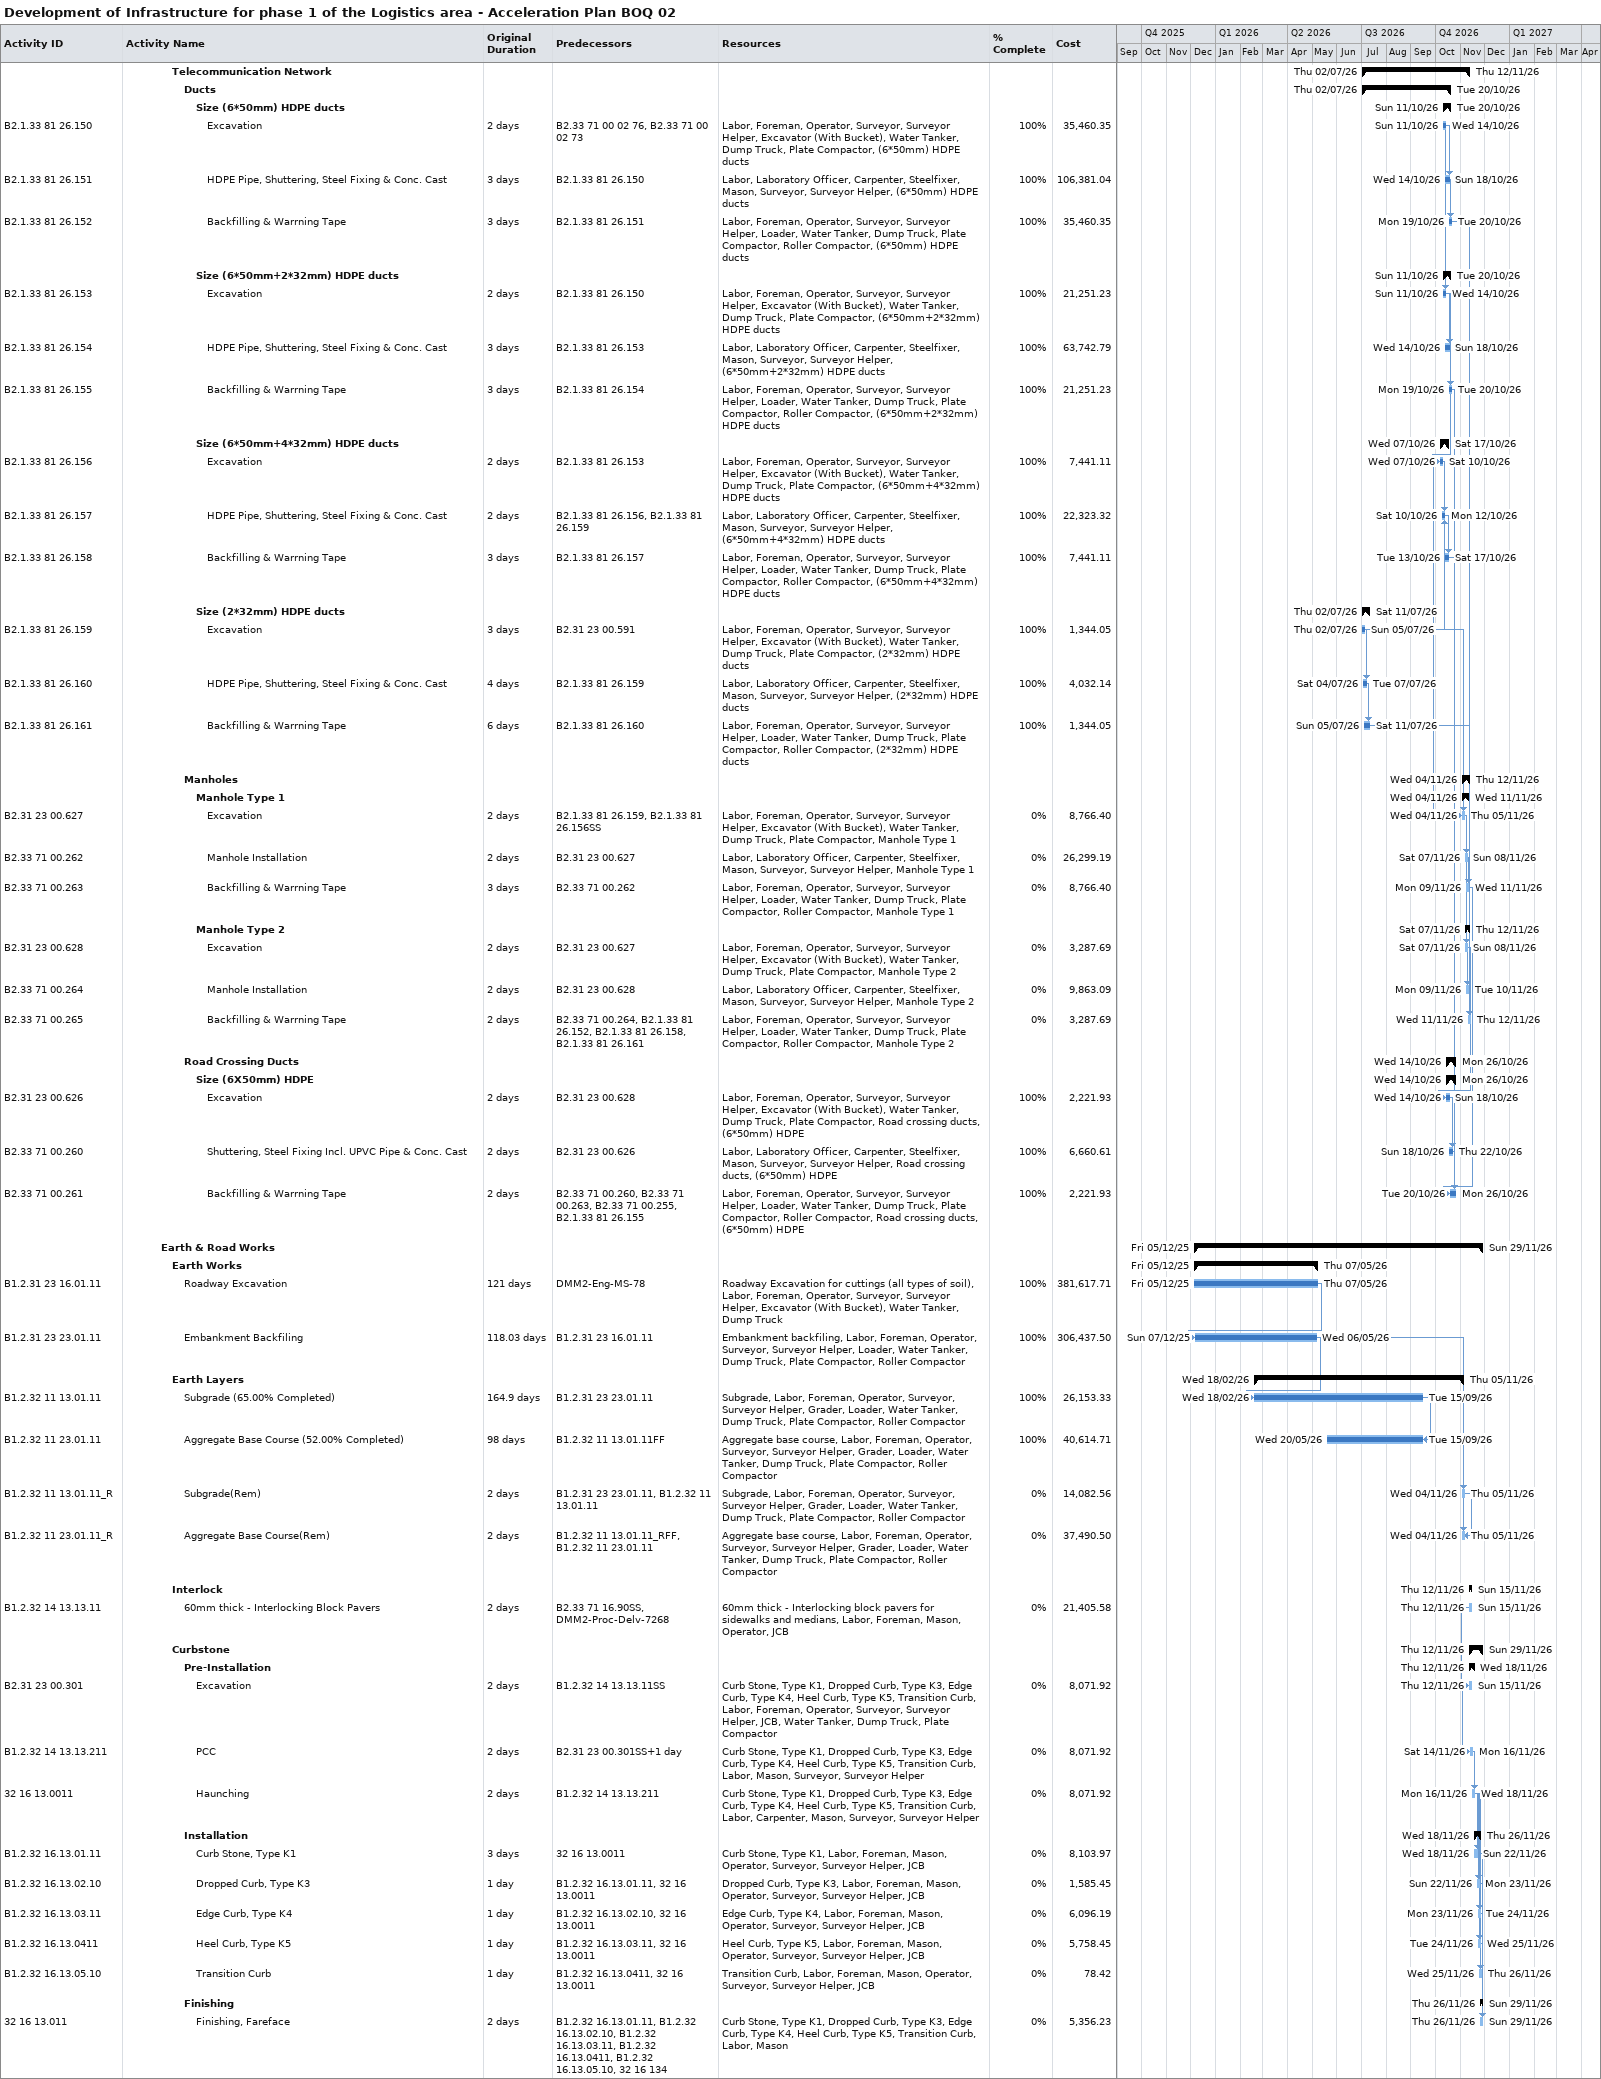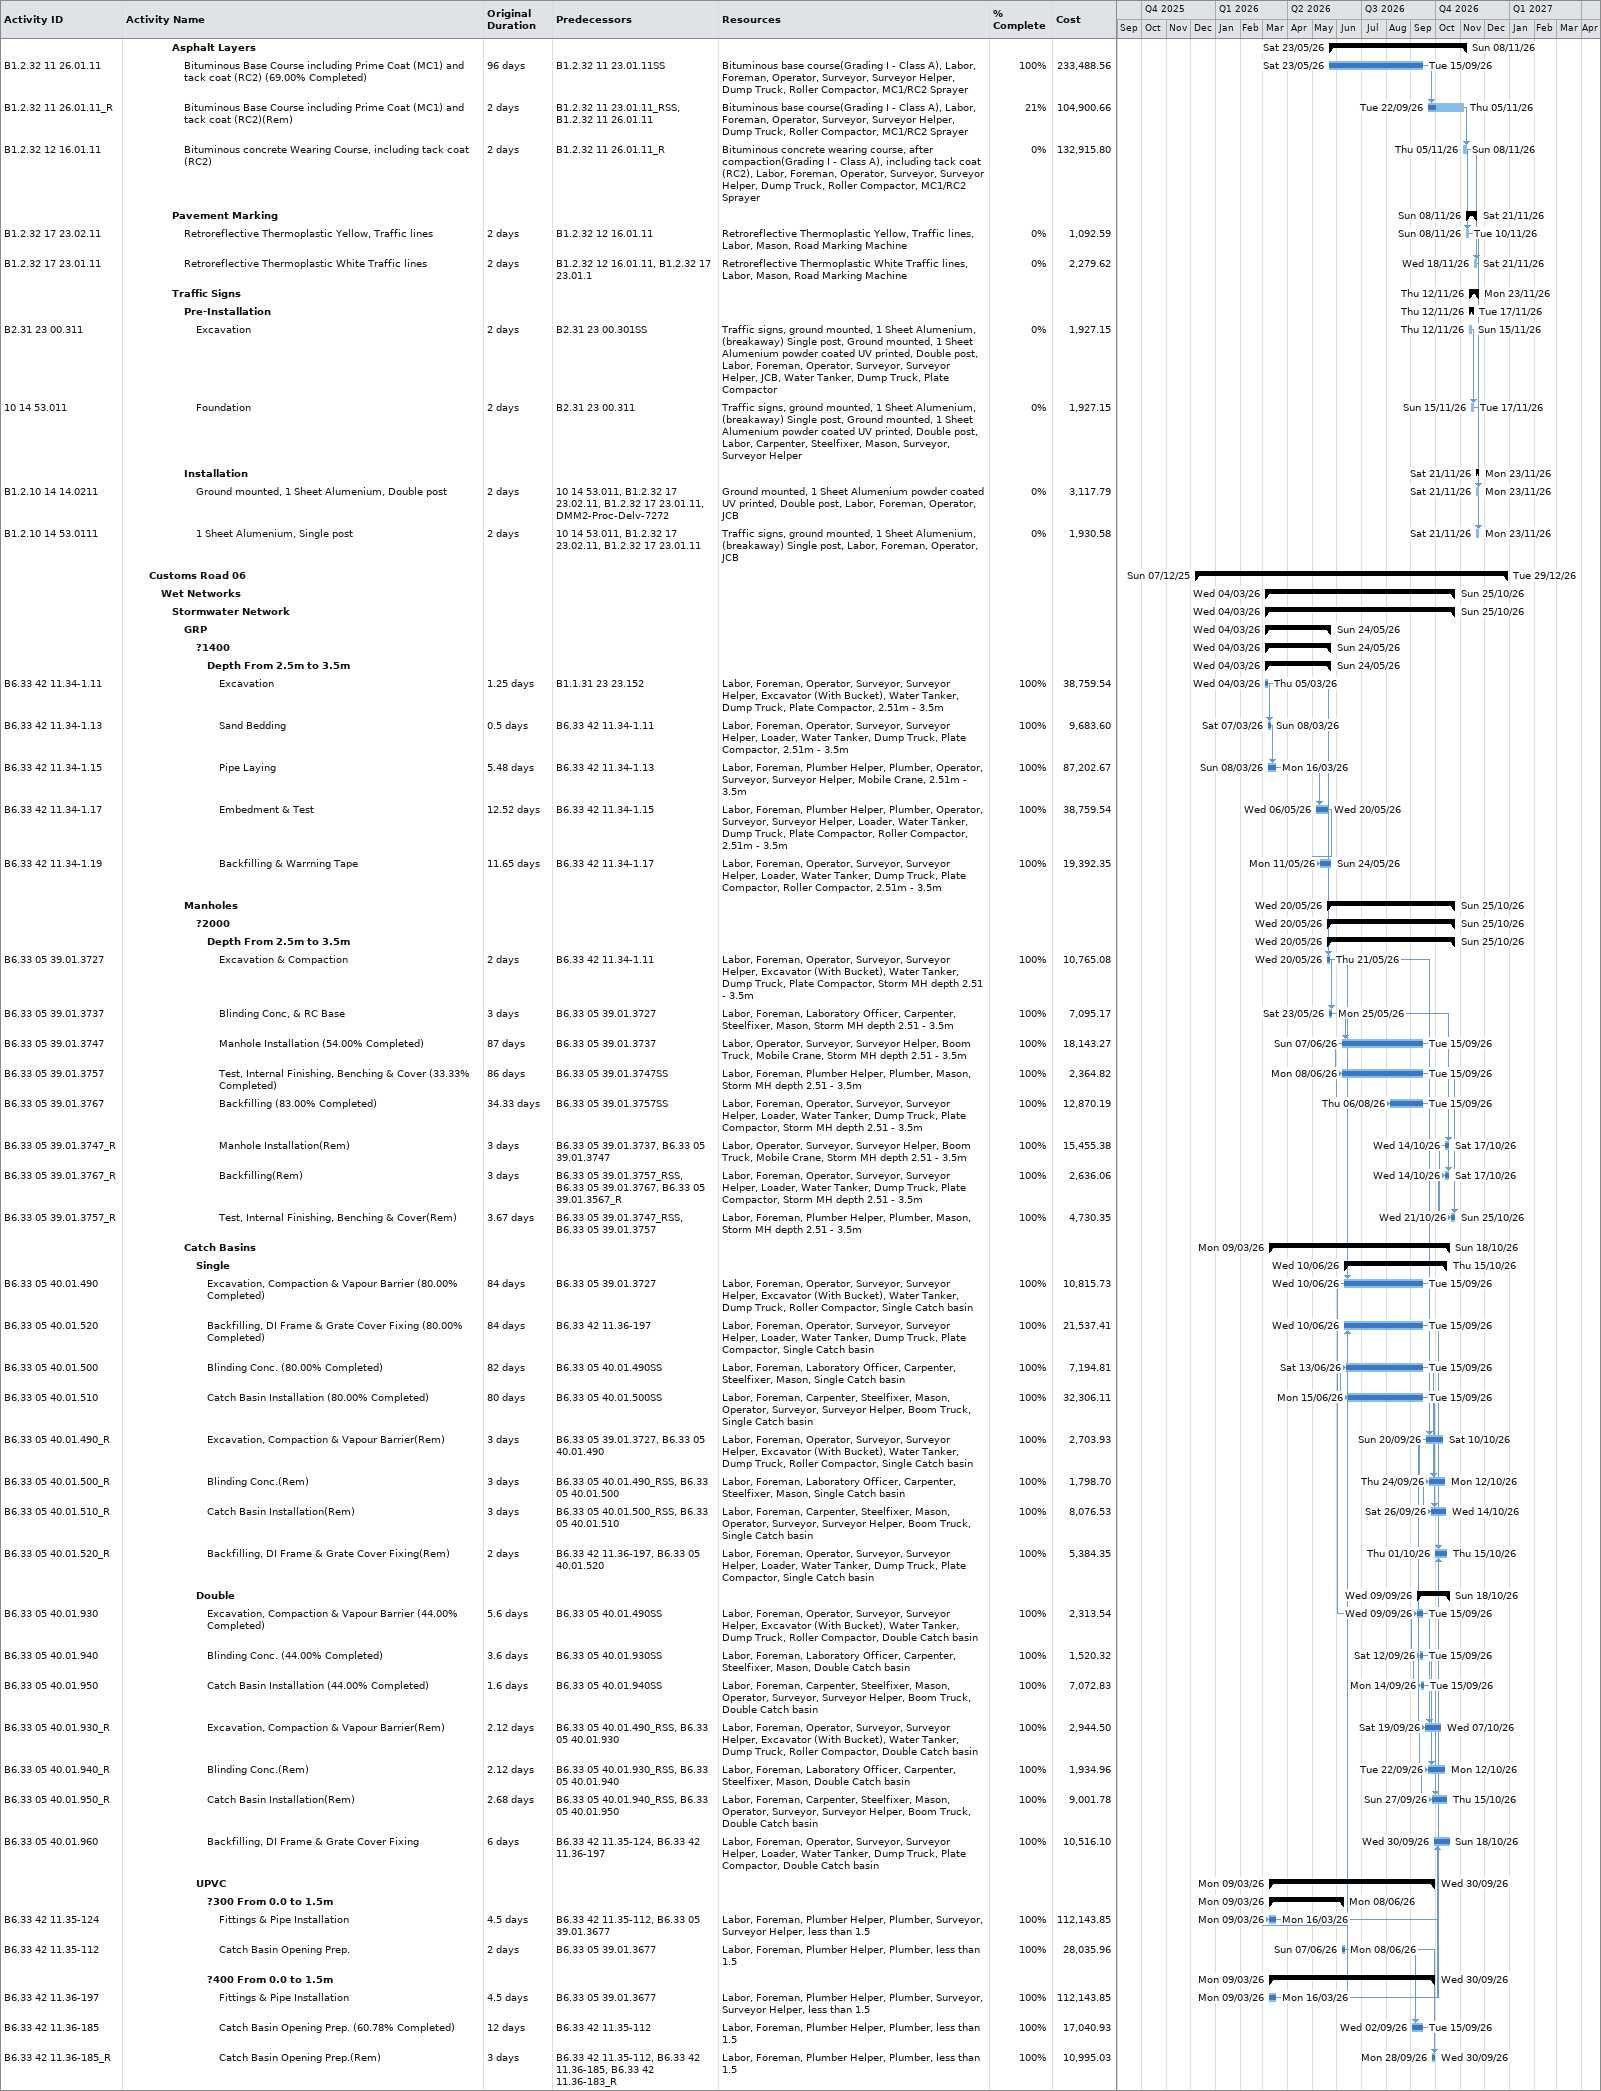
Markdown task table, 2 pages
Development of Infrastructure for phase 1 of the Logistics area - Acceleration Plan BOQ 02

| ID | Level | Task | Original duration | Start | Finish | Predecessors | Resources | % complete | Cost |
|---|---|---|---|---|---|---|---|---|---|
|  | 5 | **Telecommunication Network** |  | 2026-07-02 | 2026-11-12 |  |  |  |  |
|  | 6 | **Ducts** |  | 2026-07-02 | 2026-10-20 |  |  |  |  |
|  | 7 | **Size (6*50mm) HDPE ducts** |  | 2026-10-11 | 2026-10-20 |  |  |  |  |
| B2.1.33 81 26.150 | 8 | Excavation | 2d | 2026-10-11 | 2026-10-14 | B2.33 71 00 02 76, B2.33 71 00 02 73 | Labor, Foreman, Operator, Surveyor, Surveyor Helper, Excavator (With Bucket), Water Tanker, Dump Truck, Plate Compactor, (6*50mm) HDPE ducts | 100 | 35460.35 |
| B2.1.33 81 26.151 | 8 | HDPE Pipe, Shuttering, Steel Fixing & Conc. Cast | 3d | 2026-10-14 | 2026-10-18 | B2.1.33 81 26.150 | Labor, Laboratory Officer, Carpenter, Steelfixer, Mason, Surveyor, Surveyor Helper, (6*50mm) HDPE ducts | 100 | 106381.04 |
| B2.1.33 81 26.152 | 8 | Backfilling & Warrning Tape | 3d | 2026-10-19 | 2026-10-20 | B2.1.33 81 26.151 | Labor, Foreman, Operator, Surveyor, Surveyor Helper, Loader, Water Tanker, Dump Truck, Plate Compactor, Roller Compactor, (6*50mm) HDPE ducts | 100 | 35460.35 |
|  | 7 | **Size (6*50mm+2*32mm) HDPE ducts** |  | 2026-10-11 | 2026-10-20 |  |  |  |  |
| B2.1.33 81 26.153 | 8 | Excavation | 2d | 2026-10-11 | 2026-10-14 | B2.1.33 81 26.150 | Labor, Foreman, Operator, Surveyor, Surveyor Helper, Excavator (With Bucket), Water Tanker, Dump Truck, Plate Compactor, (6*50mm+2*32mm) HDPE ducts | 100 | 21251.23 |
| B2.1.33 81 26.154 | 8 | HDPE Pipe, Shuttering, Steel Fixing & Conc. Cast | 3d | 2026-10-14 | 2026-10-18 | B2.1.33 81 26.153 | Labor, Laboratory Officer, Carpenter, Steelfixer, Mason, Surveyor, Surveyor Helper, (6*50mm+2*32mm) HDPE ducts | 100 | 63742.79 |
| B2.1.33 81 26.155 | 8 | Backfilling & Warrning Tape | 3d | 2026-10-19 | 2026-10-20 | B2.1.33 81 26.154 | Labor, Foreman, Operator, Surveyor, Surveyor Helper, Loader, Water Tanker, Dump Truck, Plate Compactor, Roller Compactor, (6*50mm+2*32mm) HDPE ducts | 100 | 21251.23 |
|  | 7 | **Size (6*50mm+4*32mm) HDPE ducts** |  | 2026-10-07 | 2026-10-17 |  |  |  |  |
| B2.1.33 81 26.156 | 8 | Excavation | 2d | 2026-10-07 | 2026-10-10 | B2.1.33 81 26.153 | Labor, Foreman, Operator, Surveyor, Surveyor Helper, Excavator (With Bucket), Water Tanker, Dump Truck, Plate Compactor, (6*50mm+4*32mm) HDPE ducts | 100 | 7441.11 |
| B2.1.33 81 26.157 | 8 | HDPE Pipe, Shuttering, Steel Fixing & Conc. Cast | 2d | 2026-10-10 | 2026-10-12 | B2.1.33 81 26.156, B2.1.33 81 26.159 | Labor, Laboratory Officer, Carpenter, Steelfixer, Mason, Surveyor, Surveyor Helper, (6*50mm+4*32mm) HDPE ducts | 100 | 22323.32 |
| B2.1.33 81 26.158 | 8 | Backfilling & Warrning Tape | 3d | 2026-10-13 | 2026-10-17 | B2.1.33 81 26.157 | Labor, Foreman, Operator, Surveyor, Surveyor Helper, Loader, Water Tanker, Dump Truck, Plate Compactor, Roller Compactor, (6*50mm+4*32mm) HDPE ducts | 100 | 7441.11 |
|  | 7 | **Size (2*32mm) HDPE ducts** |  | 2026-07-02 | 2026-07-11 |  |  |  |  |
| B2.1.33 81 26.159 | 8 | Excavation | 3d | 2026-07-02 | 2026-07-05 | B2.31 23 00.591 | Labor, Foreman, Operator, Surveyor, Surveyor Helper, Excavator (With Bucket), Water Tanker, Dump Truck, Plate Compactor, (2*32mm) HDPE ducts | 100 | 1344.05 |
| B2.1.33 81 26.160 | 8 | HDPE Pipe, Shuttering, Steel Fixing & Conc. Cast | 4d | 2026-07-04 | 2026-07-07 | B2.1.33 81 26.159 | Labor, Laboratory Officer, Carpenter, Steelfixer, Mason, Surveyor, Surveyor Helper, (2*32mm) HDPE ducts | 100 | 4032.14 |
| B2.1.33 81 26.161 | 8 | Backfilling & Warrning Tape | 6d | 2026-07-05 | 2026-07-11 | B2.1.33 81 26.160 | Labor, Foreman, Operator, Surveyor, Surveyor Helper, Loader, Water Tanker, Dump Truck, Plate Compactor, Roller Compactor, (2*32mm) HDPE ducts | 100 | 1344.05 |
|  | 6 | **Manholes** |  | 2026-11-04 | 2026-11-12 |  |  |  |  |
|  | 7 | **Manhole Type 1** |  | 2026-11-04 | 2026-11-11 |  |  |  |  |
| B2.31 23 00.627 | 8 | Excavation | 2d | 2026-11-04 | 2026-11-05 | B2.1.33 81 26.159, B2.1.33 81 26.156SS | Labor, Foreman, Operator, Surveyor, Surveyor Helper, Excavator (With Bucket), Water Tanker, Dump Truck, Plate Compactor, Manhole Type 1 | 0 | 8766.40 |
| B2.33 71 00.262 | 8 | Manhole Installation | 2d | 2026-11-07 | 2026-11-08 | B2.31 23 00.627 | Labor, Laboratory Officer, Carpenter, Steelfixer, Mason, Surveyor, Surveyor Helper, Manhole Type 1 | 0 | 26299.19 |
| B2.33 71 00.263 | 8 | Backfilling & Warrning Tape | 3d | 2026-11-09 | 2026-11-11 | B2.33 71 00.262 | Labor, Foreman, Operator, Surveyor, Surveyor Helper, Loader, Water Tanker, Dump Truck, Plate Compactor, Roller Compactor, Manhole Type 1 | 0 | 8766.40 |
|  | 7 | **Manhole Type 2** |  | 2026-11-07 | 2026-11-12 |  |  |  |  |
| B2.31 23 00.628 | 8 | Excavation | 2d | 2026-11-07 | 2026-11-08 | B2.31 23 00.627 | Labor, Foreman, Operator, Surveyor, Surveyor Helper, Excavator (With Bucket), Water Tanker, Dump Truck, Plate Compactor, Manhole Type 2 | 0 | 3287.69 |
| B2.33 71 00.264 | 8 | Manhole Installation | 2d | 2026-11-09 | 2026-11-10 | B2.31 23 00.628 | Labor, Laboratory Officer, Carpenter, Steelfixer, Mason, Surveyor, Surveyor Helper, Manhole Type 2 | 0 | 9863.09 |
| B2.33 71 00.265 | 8 | Backfilling & Warrning Tape | 2d | 2026-11-11 | 2026-11-12 | B2.33 71 00.264, B2.1.33 81 26.152, B2.1.33 81 26.158, B2.1.33 81 26.161 | Labor, Foreman, Operator, Surveyor, Surveyor Helper, Loader, Water Tanker, Dump Truck, Plate Compactor, Roller Compactor, Manhole Type 2 | 0 | 3287.69 |
|  | 6 | **Road Crossing Ducts** |  | 2026-10-14 | 2026-10-26 |  |  |  |  |
|  | 7 | **Size (6X50mm) HDPE** |  | 2026-10-14 | 2026-10-26 |  |  |  |  |
| B2.31 23 00.626 | 8 | Excavation | 2d | 2026-10-14 | 2026-10-18 | B2.31 23 00.628 | Labor, Foreman, Operator, Surveyor, Surveyor Helper, Excavator (With Bucket), Water Tanker, Dump Truck, Plate Compactor, Road crossing ducts, (6*50mm) HDPE | 100 | 2221.93 |
| B2.33 71 00.260 | 8 | Shuttering, Steel Fixing Incl. UPVC Pipe & Conc. Cast | 2d | 2026-10-18 | 2026-10-22 | B2.31 23 00.626 | Labor, Laboratory Officer, Carpenter, Steelfixer, Mason, Surveyor, Surveyor Helper, Road crossing ducts, (6*50mm) HDPE | 100 | 6660.61 |
| B2.33 71 00.261 | 8 | Backfilling & Warrning Tape | 2d | 2026-10-20 | 2026-10-26 | B2.33 71 00.260, B2.33 71 00.263, B2.33 71 00.255, B2.1.33 81 26.155 | Labor, Foreman, Operator, Surveyor, Surveyor Helper, Loader, Water Tanker, Dump Truck, Plate Compactor, Roller Compactor, Road crossing ducts, (6*50mm) HDPE | 100 | 2221.93 |
|  | 4 | **Earth & Road Works** |  | 2025-12-05 | 2026-11-29 |  |  |  |  |
|  | 5 | **Earth Works** |  | 2025-12-05 | 2026-05-07 |  |  |  |  |
| B1.2.31 23 16.01.11 | 6 | Roadway Excavation | 121d | 2025-12-05 | 2026-05-07 | DMM2-Eng-MS-78 | Roadway Excavation for cuttings (all types of soil), Labor, Foreman, Operator, Surveyor, Surveyor Helper, Excavator (With Bucket), Water Tanker, Dump Truck | 100 | 381617.71 |
| B1.2.31 23 23.01.11 | 6 | Embankment Backfiling | 118.03d | 2025-12-07 | 2026-05-06 | B1.2.31 23 16.01.11 | Embankment backfiling, Labor, Foreman, Operator, Surveyor, Surveyor Helper, Loader, Water Tanker, Dump Truck, Plate Compactor, Roller Compactor | 100 | 306437.50 |
|  | 5 | **Earth Layers** |  | 2026-02-18 | 2026-11-05 |  |  |  |  |
| B1.2.32 11 13.01.11 | 6 | Subgrade (65.00% Completed) | 164.9d | 2026-02-18 | 2026-09-15 | B1.2.31 23 23.01.11 | Subgrade, Labor, Foreman, Operator, Surveyor, Surveyor Helper, Grader, Loader, Water Tanker, Dump Truck, Plate Compactor, Roller Compactor | 100 | 26153.33 |
| B1.2.32 11 23.01.11 | 6 | Aggregate Base Course (52.00% Completed) | 98d | 2026-05-20 | 2026-09-15 | B1.2.32 11 13.01.11FF | Aggregate base course, Labor, Foreman, Operator, Surveyor, Surveyor Helper, Grader, Loader, Water Tanker, Dump Truck, Plate Compactor, Roller Compactor | 100 | 40614.71 |
| B1.2.32 11 13.01.11_R | 6 | Subgrade(Rem) | 2d | 2026-11-04 | 2026-11-05 | B1.2.31 23 23.01.11, B1.2.32 11 13.01.11 | Subgrade, Labor, Foreman, Operator, Surveyor, Surveyor Helper, Grader, Loader, Water Tanker, Dump Truck, Plate Compactor, Roller Compactor | 0 | 14082.56 |
| B1.2.32 11 23.01.11_R | 6 | Aggregate Base Course(Rem) | 2d | 2026-11-04 | 2026-11-05 | B1.2.32 11 13.01.11_RFF, B1.2.32 11 23.01.11 | Aggregate base course, Labor, Foreman, Operator, Surveyor, Surveyor Helper, Grader, Loader, Water Tanker, Dump Truck, Plate Compactor, Roller Compactor | 0 | 37490.50 |
|  | 5 | **Interlock** |  | 2026-11-12 | 2026-11-15 |  |  |  |  |
| B1.2.32 14 13.13.11 | 6 | 60mm thick - Interlocking Block Pavers | 2d | 2026-11-12 | 2026-11-15 | B2.33 71 16.90SS, DMM2-Proc-Delv-7268 | 60mm thick - Interlocking block pavers for sidewalks and medians, Labor, Foreman, Mason, Operator, JCB | 0 | 21405.58 |
|  | 5 | **Curbstone** |  | 2026-11-12 | 2026-11-29 |  |  |  |  |
|  | 6 | **Pre-Installation** |  | 2026-11-12 | 2026-11-18 |  |  |  |  |
| B2.31 23 00.301 | 7 | Excavation | 2d | 2026-11-12 | 2026-11-15 | B1.2.32 14 13.13.11SS | Curb Stone, Type K1, Dropped Curb, Type K3, Edge Curb, Type K4, Heel Curb, Type K5, Transition Curb, Labor, Foreman, Operator, Surveyor, Surveyor Helper, JCB, Water Tanker, Dump Truck, Plate Compactor | 0 | 8071.92 |
| B1.2.32 14 13.13.211 | 7 | PCC | 2d | 2026-11-14 | 2026-11-16 | B2.31 23 00.301SS+1d | Curb Stone, Type K1, Dropped Curb, Type K3, Edge Curb, Type K4, Heel Curb, Type K5, Transition Curb, Labor, Mason, Surveyor, Surveyor Helper | 0 | 8071.92 |
| 32 16 13.0011 | 7 | Haunching | 2d | 2026-11-16 | 2026-11-18 | B1.2.32 14 13.13.211 | Curb Stone, Type K1, Dropped Curb, Type K3, Edge Curb, Type K4, Heel Curb, Type K5, Transition Curb, Labor, Carpenter, Mason, Surveyor, Surveyor Helper | 0 | 8071.92 |
|  | 6 | **Installation** |  | 2026-11-18 | 2026-11-26 |  |  |  |  |
| B1.2.32 16.13.01.11 | 7 | Curb Stone, Type K1 | 3d | 2026-11-18 | 2026-11-22 | 32 16 13.0011 | Curb Stone, Type K1, Labor, Foreman, Mason, Operator, Surveyor, Surveyor Helper, JCB | 0 | 8103.97 |
| B1.2.32 16.13.02.10 | 7 | Dropped Curb, Type K3 | 1d | 2026-11-22 | 2026-11-23 | B1.2.32 16.13.01.11, 32 16 13.0011 | Dropped Curb, Type K3, Labor, Foreman, Mason, Operator, Surveyor, Surveyor Helper, JCB | 0 | 1585.45 |
| B1.2.32 16.13.03.11 | 7 | Edge Curb, Type K4 | 1d | 2026-11-23 | 2026-11-24 | B1.2.32 16.13.02.10, 32 16 13.0011 | Edge Curb, Type K4, Labor, Foreman, Mason, Operator, Surveyor, Surveyor Helper, JCB | 0 | 6096.19 |
| B1.2.32 16.13.0411 | 7 | Heel Curb, Type K5 | 1d | 2026-11-24 | 2026-11-25 | B1.2.32 16.13.03.11, 32 16 13.0011 | Heel Curb, Type K5, Labor, Foreman, Mason, Operator, Surveyor, Surveyor Helper, JCB | 0 | 5758.45 |
| B1.2.32 16.13.05.10 | 7 | Transition Curb | 1d | 2026-11-25 | 2026-11-26 | B1.2.32 16.13.0411, 32 16 13.0011 | Transition Curb, Labor, Foreman, Mason, Operator, Surveyor, Surveyor Helper, JCB | 0 | 78.42 |
|  | 6 | **Finishing** |  | 2026-11-26 | 2026-11-29 |  |  |  |  |
| 32 16 13.011 | 7 | Finishing, Fareface | 2d | 2026-11-26 | 2026-11-29 | B1.2.32 16.13.01.11, B1.2.32 16.13.02.10, B1.2.32 16.13.03.11, B1.2.32 16.13.0411, B1.2.32 16.13.05.10, 32 16 134 | Curb Stone, Type K1, Dropped Curb, Type K3, Edge Curb, Type K4, Heel Curb, Type K5, Transition Curb, Labor, Mason | 0 | 5356.23 |
|  | 5 | **Asphalt Layers** |  | 2026-05-23 | 2026-11-08 |  |  |  |  |
| B1.2.32 11 26.01.11 | 6 | Bituminous Base Course including Prime Coat (MC1) and tack coat (RC2) (69.00% Completed) | 96d | 2026-05-23 | 2026-09-15 | B1.2.32 11 23.01.11SS | Bituminous base course(Grading I - Class A), Labor, Foreman, Operator, Surveyor, Surveyor Helper, Dump Truck, Roller Compactor, MC1/RC2 Sprayer | 100 | 233488.56 |
| B1.2.32 11 26.01.11_R | 6 | Bituminous Base Course including Prime Coat (MC1) and tack coat (RC2)(Rem) | 2d | 2026-09-22 | 2026-11-05 | B1.2.32 11 23.01.11_RSS, B1.2.32 11 26.01.11 | Bituminous base course(Grading I - Class A), Labor, Foreman, Operator, Surveyor, Surveyor Helper, Dump Truck, Roller Compactor, MC1/RC2 Sprayer | 21 | 104900.66 |
| B1.2.32 12 16.01.11 | 6 | Bituminous concrete Wearing Course, including tack coat (RC2) | 2d | 2026-11-05 | 2026-11-08 | B1.2.32 11 26.01.11_R | Bituminous concrete wearing course, after compaction(Grading I - Class A), including tack coat (RC2), Labor, Foreman, Operator, Surveyor, Surveyor Helper, Dump Truck, Roller Compactor, MC1/RC2 Sprayer | 0 | 132915.80 |
|  | 5 | **Pavement Marking** |  | 2026-11-08 | 2026-11-21 |  |  |  |  |
| B1.2.32 17 23.02.11 | 6 | Retroreflective Thermoplastic Yellow, Traffic lines | 2d | 2026-11-08 | 2026-11-10 | B1.2.32 12 16.01.11 | Retroreflective Thermoplastic Yellow, Traffic lines, Labor, Mason, Road Marking Machine | 0 | 1092.59 |
| B1.2.32 17 23.01.11 | 6 | Retroreflective Thermoplastic White Traffic lines | 2d | 2026-11-18 | 2026-11-21 | B1.2.32 12 16.01.11, B1.2.32 17 23.01.1 | Retroreflective Thermoplastic White Traffic lines, Labor, Mason, Road Marking Machine | 0 | 2279.62 |
|  | 5 | **Traffic Signs** |  | 2026-11-12 | 2026-11-23 |  |  |  |  |
|  | 6 | **Pre-Installation** |  | 2026-11-12 | 2026-11-17 |  |  |  |  |
| B2.31 23 00.311 | 7 | Excavation | 2d | 2026-11-12 | 2026-11-15 | B2.31 23 00.301SS | Traffic signs, ground mounted, 1 Sheet Alumenium, (breakaway) Single post, Ground mounted, 1 Sheet Alumenium powder coated UV printed, Double post, Labor, Foreman, Operator, Surveyor, Surveyor Helper, JCB, Water Tanker, Dump Truck, Plate Compactor | 0 | 1927.15 |
| 10 14 53.011 | 7 | Foundation | 2d | 2026-11-15 | 2026-11-17 | B2.31 23 00.311 | Traffic signs, ground mounted, 1 Sheet Alumenium, (breakaway) Single post, Ground mounted, 1 Sheet Alumenium powder coated UV printed, Double post, Labor, Carpenter, Steelfixer, Mason, Surveyor, Surveyor Helper | 0 | 1927.15 |
|  | 6 | **Installation** |  | 2026-11-21 | 2026-11-23 |  |  |  |  |
| B1.2.10 14 14.0211 | 7 | Ground mounted, 1 Sheet Alumenium, Double post | 2d | 2026-11-21 | 2026-11-23 | 10 14 53.011, B1.2.32 17 23.02.11, B1.2.32 17 23.01.11, DMM2-Proc-Delv-7272 | Ground mounted, 1 Sheet Alumenium powder coated UV printed, Double post, Labor, Foreman, Operator, JCB | 0 | 3117.79 |
| B1.2.10 14 53.0111 | 7 | 1 Sheet Alumenium, Single post | 2d | 2026-11-21 | 2026-11-23 | 10 14 53.011, B1.2.32 17 23.02.11, B1.2.32 17 23.01.11 | Traffic signs, ground mounted, 1 Sheet Alumenium, (breakaway) Single post, Labor, Foreman, Operator, JCB | 0 | 1930.58 |
|  | 3 | **Customs Road 06** |  | 2025-12-07 | 2026-12-29 |  |  |  |  |
|  | 4 | **Wet Networks** |  | 2026-03-04 | 2026-10-25 |  |  |  |  |
|  | 5 | **Stormwater Network** |  | 2026-03-04 | 2026-10-25 |  |  |  |  |
|  | 6 | **GRP** |  | 2026-03-04 | 2026-05-24 |  |  |  |  |
|  | 7 | **?1400** |  | 2026-03-04 | 2026-05-24 |  |  |  |  |
|  | 8 | **Depth From 2.5m to 3.5m** |  | 2026-03-04 | 2026-05-24 |  |  |  |  |
| B6.33 42 11.34-1.11 | 9 | Excavation | 1.25d | 2026-03-04 | 2026-03-05 | B1.1.31 23 23.152 | Labor, Foreman, Operator, Surveyor, Surveyor Helper, Excavator (With Bucket), Water Tanker, Dump Truck, Plate Compactor, 2.51m - 3.5m | 100 | 38759.54 |
| B6.33 42 11.34-1.13 | 9 | Sand Bedding | 0.5d | 2026-03-07 | 2026-03-08 | B6.33 42 11.34-1.11 | Labor, Foreman, Operator, Surveyor, Surveyor Helper, Loader, Water Tanker, Dump Truck, Plate Compactor, 2.51m - 3.5m | 100 | 9683.60 |
| B6.33 42 11.34-1.15 | 9 | Pipe Laying | 5.48d | 2026-03-08 | 2026-03-16 | B6.33 42 11.34-1.13 | Labor, Foreman, Plumber Helper, Plumber, Operator, Surveyor, Surveyor Helper, Mobile Crane, 2.51m - 3.5m | 100 | 87202.67 |
| B6.33 42 11.34-1.17 | 9 | Embedment & Test | 12.52d | 2026-05-06 | 2026-05-20 | B6.33 42 11.34-1.15 | Labor, Foreman, Plumber Helper, Plumber, Operator, Surveyor, Surveyor Helper, Loader, Water Tanker, Dump Truck, Plate Compactor, Roller Compactor, 2.51m - 3.5m | 100 | 38759.54 |
| B6.33 42 11.34-1.19 | 9 | Backfilling & Warrning Tape | 11.65d | 2026-05-11 | 2026-05-24 | B6.33 42 11.34-1.17 | Labor, Foreman, Operator, Surveyor, Surveyor Helper, Loader, Water Tanker, Dump Truck, Plate Compactor, Roller Compactor, 2.51m - 3.5m | 100 | 19392.35 |
|  | 6 | **Manholes** |  | 2026-05-20 | 2026-10-25 |  |  |  |  |
|  | 7 | **?2000** |  | 2026-05-20 | 2026-10-25 |  |  |  |  |
|  | 8 | **Depth From 2.5m to 3.5m** |  | 2026-05-20 | 2026-10-25 |  |  |  |  |
| B6.33 05 39.01.3727 | 9 | Excavation & Compaction | 2d | 2026-05-20 | 2026-05-21 | B6.33 42 11.34-1.11 | Labor, Foreman, Operator, Surveyor, Surveyor Helper, Excavator (With Bucket), Water Tanker, Dump Truck, Plate Compactor, Storm MH depth 2.51 - 3.5m | 100 | 10765.08 |
| B6.33 05 39.01.3737 | 9 | Blinding Conc, & RC Base | 3d | 2026-05-23 | 2026-05-25 | B6.33 05 39.01.3727 | Labor, Foreman, Laboratory Officer, Carpenter, Steelfixer, Mason, Storm MH depth 2.51 - 3.5m | 100 | 7095.17 |
| B6.33 05 39.01.3747 | 9 | Manhole Installation (54.00% Completed) | 87d | 2026-06-07 | 2026-09-15 | B6.33 05 39.01.3737 | Labor, Operator, Surveyor, Surveyor Helper, Boom Truck, Mobile Crane, Storm MH depth 2.51 - 3.5m | 100 | 18143.27 |
| B6.33 05 39.01.3757 | 9 | Test, Internal Finishing, Benching & Cover (33.33% Completed) | 86d | 2026-06-08 | 2026-09-15 | B6.33 05 39.01.3747SS | Labor, Foreman, Plumber Helper, Plumber, Mason, Storm MH depth 2.51 - 3.5m | 100 | 2364.82 |
| B6.33 05 39.01.3767 | 9 | Backfilling (83.00% Completed) | 34.33d | 2026-08-06 | 2026-09-15 | B6.33 05 39.01.3757SS | Labor, Foreman, Operator, Surveyor, Surveyor Helper, Loader, Water Tanker, Dump Truck, Plate Compactor, Storm MH depth 2.51 - 3.5m | 100 | 12870.19 |
| B6.33 05 39.01.3747_R | 9 | Manhole Installation(Rem) | 3d | 2026-10-14 | 2026-10-17 | B6.33 05 39.01.3737, B6.33 05 39.01.3747 | Labor, Operator, Surveyor, Surveyor Helper, Boom Truck, Mobile Crane, Storm MH depth 2.51 - 3.5m | 100 | 15455.38 |
| B6.33 05 39.01.3767_R | 9 | Backfilling(Rem) | 3d | 2026-10-14 | 2026-10-17 | B6.33 05 39.01.3757_RSS, B6.33 05 39.01.3767, B6.33 05 39.01.3567_R | Labor, Foreman, Operator, Surveyor, Surveyor Helper, Loader, Water Tanker, Dump Truck, Plate Compactor, Storm MH depth 2.51 - 3.5m | 100 | 2636.06 |
| B6.33 05 39.01.3757_R | 9 | Test, Internal Finishing, Benching & Cover(Rem) | 3.67d | 2026-10-21 | 2026-10-25 | B6.33 05 39.01.3747_RSS, B6.33 05 39.01.3757 | Labor, Foreman, Plumber Helper, Plumber, Mason, Storm MH depth 2.51 - 3.5m | 100 | 4730.35 |
|  | 6 | **Catch Basins** |  | 2026-03-09 | 2026-10-18 |  |  |  |  |
|  | 7 | **Single** |  | 2026-06-10 | 2026-10-15 |  |  |  |  |
| B6.33 05 40.01.490 | 8 | Excavation, Compaction & Vapour Barrier (80.00% Completed) | 84d | 2026-06-10 | 2026-09-15 | B6.33 05 39.01.3727 | Labor, Foreman, Operator, Surveyor, Surveyor Helper, Excavator (With Bucket), Water Tanker, Dump Truck, Roller Compactor, Single Catch basin | 100 | 10815.73 |
| B6.33 05 40.01.520 | 8 | Backfilling, DI Frame & Grate Cover Fixing (80.00% Completed) | 84d | 2026-06-10 | 2026-09-15 | B6.33 42 11.36-197 | Labor, Foreman, Operator, Surveyor, Surveyor Helper, Loader, Water Tanker, Dump Truck, Plate Compactor, Single Catch basin | 100 | 21537.41 |
| B6.33 05 40.01.500 | 8 | Blinding Conc. (80.00% Completed) | 82d | 2026-06-13 | 2026-09-15 | B6.33 05 40.01.490SS | Labor, Foreman, Laboratory Officer, Carpenter, Steelfixer, Mason, Single Catch basin | 100 | 7194.81 |
| B6.33 05 40.01.510 | 8 | Catch Basin Installation (80.00% Completed) | 80d | 2026-06-15 | 2026-09-15 | B6.33 05 40.01.500SS | Labor, Foreman, Carpenter, Steelfixer, Mason, Operator, Surveyor, Surveyor Helper, Boom Truck, Single Catch basin | 100 | 32306.11 |
| B6.33 05 40.01.490_R | 8 | Excavation, Compaction & Vapour Barrier(Rem) | 3d | 2026-09-20 | 2026-10-10 | B6.33 05 39.01.3727, B6.33 05 40.01.490 | Labor, Foreman, Operator, Surveyor, Surveyor Helper, Excavator (With Bucket), Water Tanker, Dump Truck, Roller Compactor, Single Catch basin | 100 | 2703.93 |
| B6.33 05 40.01.500_R | 8 | Blinding Conc.(Rem) | 3d | 2026-09-24 | 2026-10-12 | B6.33 05 40.01.490_RSS, B6.33 05 40.01.500 | Labor, Foreman, Laboratory Officer, Carpenter, Steelfixer, Mason, Single Catch basin | 100 | 1798.70 |
| B6.33 05 40.01.510_R | 8 | Catch Basin Installation(Rem) | 3d | 2026-09-26 | 2026-10-14 | B6.33 05 40.01.500_RSS, B6.33 05 40.01.510 | Labor, Foreman, Carpenter, Steelfixer, Mason, Operator, Surveyor, Surveyor Helper, Boom Truck, Single Catch basin | 100 | 8076.53 |
| B6.33 05 40.01.520_R | 8 | Backfilling, DI Frame & Grate Cover Fixing(Rem) | 2d | 2026-10-01 | 2026-10-15 | B6.33 42 11.36-197, B6.33 05 40.01.520 | Labor, Foreman, Operator, Surveyor, Surveyor Helper, Loader, Water Tanker, Dump Truck, Plate Compactor, Single Catch basin | 100 | 5384.35 |
|  | 7 | **Double** |  | 2026-09-09 | 2026-10-18 |  |  |  |  |
| B6.33 05 40.01.930 | 8 | Excavation, Compaction & Vapour Barrier (44.00% Completed) | 5.6d | 2026-09-09 | 2026-09-15 | B6.33 05 40.01.490SS | Labor, Foreman, Operator, Surveyor, Surveyor Helper, Excavator (With Bucket), Water Tanker, Dump Truck, Roller Compactor, Double Catch basin | 100 | 2313.54 |
| B6.33 05 40.01.940 | 8 | Blinding Conc. (44.00% Completed) | 3.6d | 2026-09-12 | 2026-09-15 | B6.33 05 40.01.930SS | Labor, Foreman, Laboratory Officer, Carpenter, Steelfixer, Mason, Double Catch basin | 100 | 1520.32 |
| B6.33 05 40.01.950 | 8 | Catch Basin Installation (44.00% Completed) | 1.6d | 2026-09-14 | 2026-09-15 | B6.33 05 40.01.940SS | Labor, Foreman, Carpenter, Steelfixer, Mason, Operator, Surveyor, Surveyor Helper, Boom Truck, Double Catch basin | 100 | 7072.83 |
| B6.33 05 40.01.930_R | 8 | Excavation, Compaction & Vapour Barrier(Rem) | 2.12d | 2026-09-19 | 2026-10-07 | B6.33 05 40.01.490_RSS, B6.33 05 40.01.930 | Labor, Foreman, Operator, Surveyor, Surveyor Helper, Excavator (With Bucket), Water Tanker, Dump Truck, Roller Compactor, Double Catch basin | 100 | 2944.50 |
| B6.33 05 40.01.940_R | 8 | Blinding Conc.(Rem) | 2.12d | 2026-09-22 | 2026-10-12 | B6.33 05 40.01.930_RSS, B6.33 05 40.01.940 | Labor, Foreman, Laboratory Officer, Carpenter, Steelfixer, Mason, Double Catch basin | 100 | 1934.96 |
| B6.33 05 40.01.950_R | 8 | Catch Basin Installation(Rem) | 2.68d | 2026-09-27 | 2026-10-15 | B6.33 05 40.01.940_RSS, B6.33 05 40.01.950 | Labor, Foreman, Carpenter, Steelfixer, Mason, Operator, Surveyor, Surveyor Helper, Boom Truck, Double Catch basin | 100 | 9001.78 |
| B6.33 05 40.01.960 | 8 | Backfilling, DI Frame & Grate Cover Fixing | 6d | 2026-09-30 | 2026-10-18 | B6.33 42 11.35-124, B6.33 42 11.36-197 | Labor, Foreman, Operator, Surveyor, Surveyor Helper, Loader, Water Tanker, Dump Truck, Plate Compactor, Double Catch basin | 100 | 10516.10 |
|  | 7 | **UPVC** |  | 2026-03-09 | 2026-09-30 |  |  |  |  |
|  | 8 | **?300 From 0.0 to 1.5m** |  | 2026-03-09 | 2026-06-08 |  |  |  |  |
| B6.33 42 11.35-124 | 9 | Fittings & Pipe Installation | 4.5d | 2026-03-09 | 2026-03-16 | B6.33 42 11.35-112, B6.33 05 39.01.3677 | Labor, Foreman, Plumber Helper, Plumber, Surveyor, Surveyor Helper, less than 1.5 | 100 | 112143.85 |
| B6.33 42 11.35-112 | 9 | Catch Basin Opening Prep. | 2d | 2026-06-07 | 2026-06-08 | B6.33 05 39.01.3677 | Labor, Foreman, Plumber Helper, Plumber, less than 1.5 | 100 | 28035.96 |
|  | 8 | **?400 From 0.0 to 1.5m** |  | 2026-03-09 | 2026-09-30 |  |  |  |  |
| B6.33 42 11.36-197 | 9 | Fittings & Pipe Installation | 4.5d | 2026-03-09 | 2026-03-16 | B6.33 05 39.01.3677 | Labor, Foreman, Plumber Helper, Plumber, Surveyor, Surveyor Helper, less than 1.5 | 100 | 112143.85 |
| B6.33 42 11.36-185 | 9 | Catch Basin Opening Prep. (60.78% Completed) | 12d | 2026-09-02 | 2026-09-15 | B6.33 42 11.35-112 | Labor, Foreman, Plumber Helper, Plumber, less than 1.5 | 100 | 17040.93 |
| B6.33 42 11.36-185_R | 9 | Catch Basin Opening Prep.(Rem) | 3d | 2026-09-28 | 2026-09-30 | B6.33 42 11.35-112, B6.33 42 11.36-185, B6.33 42 11.36-183_R | Labor, Foreman, Plumber Helper, Plumber, less than 1.5 | 100 | 10995.03 |
